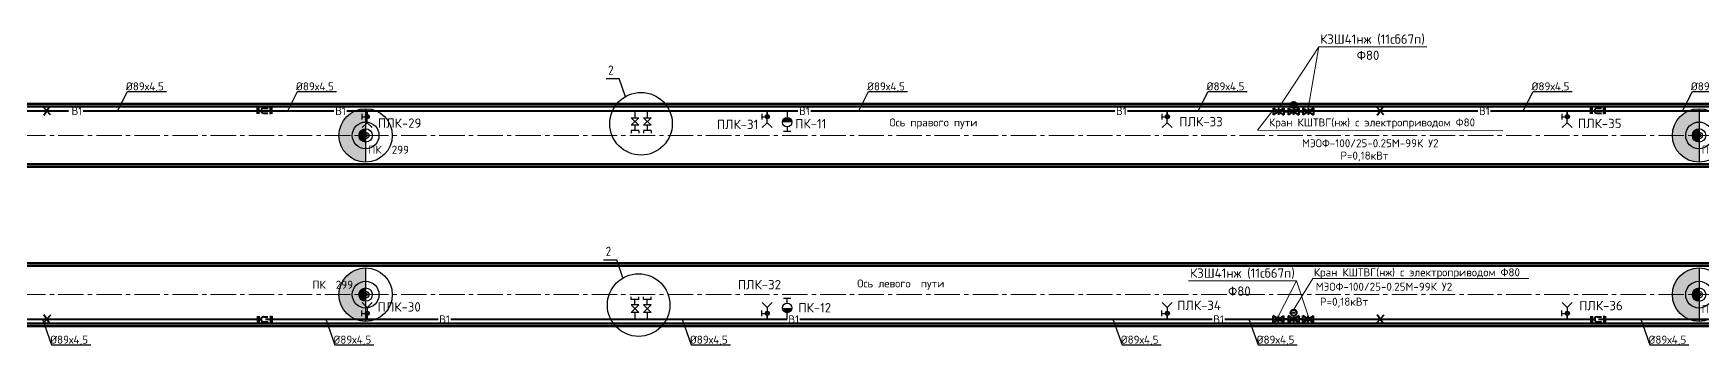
# Paper-space layout 'л2-л8' of a CAD drawing. Header units: millimetres. Extents: x 10032 to 18918, y -3051 to 627.
# Drawn here: x 12127 to 12753, y 490 to 607 of the extents above; entities that cross this region are included whole.
import ezdxf

# ---------------------------------------------------------------- set-up
doc = ezdxf.new("R2010")
doc.units = ezdxf.units.MM
doc.header["$LTSCALE"] = 0.5
doc.linetypes.add('CENTER2', pattern=[28.575, 19.05, -3.175, 3.175, -3.175])
for name, color, linetype in [('1_NADPIS', 7, 'Continuous'), ('3_RAZMER', 7, 'Continuous'), ('3_Текст', 7, 'Continuous'), ('ВК_надписи', 7, 'Continuous'), ('ВК_сети', 4, 'Continuous'), ('ГТ_ПК', 2, 'Continuous'), ('ГТ_ПК @ 0.25', 2, 'Continuous'), ('ГТ_ПК @ 0.5', 2, 'Continuous'), ('ГТ_ПК @ 1', 2, 'Continuous'), ('ГТ_ПК @ 2', 2, 'Continuous'), ('ГТ_ПК @ 4', 2, 'Continuous')]:
    doc.layers.add(name, color=color, linetype=linetype)
for name, color, linetype, lineweight in [('1_PK500', 5, 'Continuous', 35), ('1_конструкция', 5, 'Continuous', 35), ('А_Конструкции', 4, 'Continuous', 50), ('АР_Оси', 242, 'CENTER2', 18)]:
    doc.layers.add(name, color=color, linetype=linetype, lineweight=lineweight)
doc.styles.add('RS-3-08', font='romans.shx', dxfattribs={"width": 0.8, "height": 3})
doc.styles.add('Стандарт ММП', font='isocpeur.ttf')

# ---------------------------------------------------------------- blocks, each defined once
blk = doc.blocks.new('ПК')
at = {"layer": 'ГТ_ПК'}
blk.add_hatch(color=0, dxfattribs=at).paths.add_polyline_path([(0, -2.5, 0.414214), (2.5, 0, 0.414214), (0, 2.5)])
at = {"layer": 'ГТ_ПК', "color": 0}
blk.add_line((0, -2.5), (0, 2.5), dxfattribs=at)
blk.add_circle((0, 0), 2.5, dxfattribs=at)
blk = doc.blocks.new('*U610')
at = {"layer": 'ГТ_ПК @ 0.25', "extrusion": (9.32183e-09, 7.72587e-22, 1), "xscale": 0.2500000000000061, "yscale": 0.2500000000000053, "zscale": 0.2500000000000053, "rotation": 180}
blk.add_blockref('ПК', (12251.19, 568.67, 0), dxfattribs=at)
at = {"layer": 'ГТ_ПК @ 0.5', "extrusion": (9.32183e-09, 7.72587e-22, 1), "xscale": 0.5000000000000189, "yscale": 0.5000000000000173, "zscale": 0.5000000000000173, "rotation": 180}
blk.add_blockref('ПК', (12251.19, 568.67, 0), dxfattribs=at)
at = {"layer": 'ГТ_ПК @ 1', "extrusion": (9.32183e-09, 7.72587e-22, 1), "rotation": 179.9999999999641}
blk.add_blockref('ПК', (12251.19, 568.67, 0), dxfattribs=at)
at = {"layer": 'ГТ_ПК @ 2', "extrusion": (9.32183e-09, 7.72587e-22, 1), "xscale": 2.000000000000075, "yscale": 2.000000000000069, "zscale": 2.000000000000069, "rotation": 180}
blk.add_blockref('ПК', (12251.19, 568.67, 0), dxfattribs=at)
at = {"layer": 'ГТ_ПК @ 4', "extrusion": (9.32183e-09, 7.72587e-22, 1), "xscale": 4.000000000000098, "yscale": 4.000000000000085, "zscale": 4.000000000000085, "rotation": 180}
blk.add_blockref('ПК', (12251.19, 568.67, 0), dxfattribs=at)
blk = doc.blocks.new('*U611')
at = {"layer": 'ГТ_ПК @ 0.25', "extrusion": (9.32183e-09, 7.72587e-22, 1), "xscale": 0.2500000000000061, "yscale": 0.2500000000000053, "zscale": 0.2500000000000053, "rotation": 180}
blk.add_blockref('ПК', (12751.19, 568.67, 0), dxfattribs=at)
at = {"layer": 'ГТ_ПК @ 0.5', "extrusion": (9.32183e-09, 7.72587e-22, 1), "xscale": 0.5000000000000189, "yscale": 0.5000000000000173, "zscale": 0.5000000000000173, "rotation": 180}
blk.add_blockref('ПК', (12751.19, 568.67, 0), dxfattribs=at)
at = {"layer": 'ГТ_ПК @ 1', "extrusion": (9.32183e-09, 7.72587e-22, 1), "rotation": 179.9999999999641}
blk.add_blockref('ПК', (12751.19, 568.67, 0), dxfattribs=at)
at = {"layer": 'ГТ_ПК @ 2', "extrusion": (9.32183e-09, 7.72587e-22, 1), "xscale": 2.000000000000075, "yscale": 2.000000000000069, "zscale": 2.000000000000069, "rotation": 180}
blk.add_blockref('ПК', (12751.19, 568.67, 0), dxfattribs=at)
at = {"layer": 'ГТ_ПК @ 4', "extrusion": (9.32183e-09, 7.72587e-22, 1), "xscale": 4.000000000000098, "yscale": 4.000000000000085, "zscale": 4.000000000000085, "rotation": 180}
blk.add_blockref('ПК', (12751.19, 568.67, 0), dxfattribs=at)
blk = doc.blocks.new('*U613')
at = {"layer": 'ГТ_ПК @ 0.25', "extrusion": (9.32183e-09, 7.72587e-22, 1), "xscale": 0.2500000000000061, "yscale": 0.2500000000000053, "zscale": 0.2500000000000053, "rotation": 180}
blk.add_blockref('ПК', (12251.19, 509.07, 0), dxfattribs=at)
at = {"layer": 'ГТ_ПК @ 0.5', "extrusion": (9.32183e-09, 7.72587e-22, 1), "xscale": 0.5000000000000189, "yscale": 0.5000000000000173, "zscale": 0.5000000000000173, "rotation": 180}
blk.add_blockref('ПК', (12251.19, 509.07, 0), dxfattribs=at)
at = {"layer": 'ГТ_ПК @ 1', "extrusion": (9.32183e-09, 7.72587e-22, 1), "rotation": 179.9999999999641}
blk.add_blockref('ПК', (12251.19, 509.07, 0), dxfattribs=at)
at = {"layer": 'ГТ_ПК @ 2', "extrusion": (9.32183e-09, 7.72587e-22, 1), "xscale": 2.000000000000075, "yscale": 2.000000000000069, "zscale": 2.000000000000069, "rotation": 180}
blk.add_blockref('ПК', (12251.19, 509.07, 0), dxfattribs=at)
at = {"layer": 'ГТ_ПК @ 4', "extrusion": (9.32183e-09, 7.72587e-22, 1), "xscale": 4.000000000000098, "yscale": 4.000000000000085, "zscale": 4.000000000000085, "rotation": 180}
blk.add_blockref('ПК', (12251.19, 509.07, 0), dxfattribs=at)
blk = doc.blocks.new('*U614')
at = {"layer": 'ГТ_ПК @ 0.25', "extrusion": (9.32183e-09, 7.72587e-22, 1), "xscale": 0.2500000000000061, "yscale": 0.2500000000000053, "zscale": 0.2500000000000053, "rotation": 180}
blk.add_blockref('ПК', (12751.19, 509.07, 0), dxfattribs=at)
at = {"layer": 'ГТ_ПК @ 0.5', "extrusion": (9.32183e-09, 7.72587e-22, 1), "xscale": 0.5000000000000189, "yscale": 0.5000000000000173, "zscale": 0.5000000000000173, "rotation": 180}
blk.add_blockref('ПК', (12751.19, 509.07, 0), dxfattribs=at)
at = {"layer": 'ГТ_ПК @ 1', "extrusion": (9.32183e-09, 7.72587e-22, 1), "rotation": 179.9999999999641}
blk.add_blockref('ПК', (12751.19, 509.07, 0), dxfattribs=at)
at = {"layer": 'ГТ_ПК @ 2', "extrusion": (9.32183e-09, 7.72587e-22, 1), "xscale": 2.000000000000075, "yscale": 2.000000000000069, "zscale": 2.000000000000069, "rotation": 180}
blk.add_blockref('ПК', (12751.19, 509.07, 0), dxfattribs=at)
at = {"layer": 'ГТ_ПК @ 4', "extrusion": (9.32183e-09, 7.72587e-22, 1), "xscale": 4.000000000000098, "yscale": 4.000000000000085, "zscale": 4.000000000000085, "rotation": 180}
blk.add_blockref('ПК', (12751.19, 509.07, 0), dxfattribs=at)

psp = doc.layouts.new('л2-л8')

# ---------------------------------------------------------------- hatches: boundary and pattern name
at = {"layer": 'ВК_сети', "ltscale": 0.5}
h = psp.add_hatch(color=5, dxfattribs=at)
h.paths.add_polyline_path([(12252.5701, 575.6818, 0.41421356), (12251.8201, 576.4318), (12251.8201, 575.6818)])
h.paths.add_polyline_path([(12252.5701, 575.6818), (12251.8201, 575.6818), (12251.8201, 574.9318, 0.41421356)])
h.paths.add_polyline_path([(12251.8201, 575.6818), (12251.8201, 576.4318, 0.58408052), (12251.1782, 575.2938)])
h.paths.add_polyline_path([(12251.8201, 574.9318), (12251.8201, 575.6818), (12251.1782, 575.2938, 0.26256208)])
h = psp.add_hatch(color=5, dxfattribs=at)
h.paths.add_polyline_path([(12402.5701, 575.6818, 0.41421356), (12401.8201, 576.4318), (12401.8201, 575.6818)])
h.paths.add_polyline_path([(12402.5701, 575.6818), (12401.8201, 575.6818), (12401.8201, 574.9318, 0.41421356)])
h.paths.add_polyline_path([(12401.8201, 575.6818), (12401.8201, 576.4318, 0.58408052), (12401.1782, 575.2938)])
h.paths.add_polyline_path([(12401.8201, 574.9318), (12401.8201, 575.6818), (12401.1782, 575.2938, 0.26256208)])
h = psp.add_hatch(color=5, dxfattribs=at)
h.paths.add_polyline_path([(12552.5701, 575.6818, 0.41421356), (12551.8201, 576.4318), (12551.8201, 575.6818)])
h.paths.add_polyline_path([(12552.5701, 575.6818), (12551.8201, 575.6818), (12551.8201, 574.9318, 0.41421356)])
h.paths.add_polyline_path([(12551.8201, 575.6818), (12551.8201, 576.4318, 0.58408052), (12551.1782, 575.2938)])
h.paths.add_polyline_path([(12551.8201, 574.9318), (12551.8201, 575.6818), (12551.1782, 575.2938, 0.26256208)])
h = psp.add_hatch(color=5, dxfattribs=at)
h.paths.add_polyline_path([(12702.5701, 575.6818, 0.41421356), (12701.8201, 576.4318), (12701.8201, 575.6818)])
h.paths.add_polyline_path([(12702.5701, 575.6818), (12701.8201, 575.6818), (12701.8201, 574.9318, 0.41421356)])
h.paths.add_polyline_path([(12701.8201, 575.6818), (12701.8201, 576.4318, 0.58408052), (12701.1782, 575.2938)])
h.paths.add_polyline_path([(12701.8201, 574.9318), (12701.8201, 575.6818), (12701.1782, 575.2938, 0.26256208)])
h = psp.add_hatch(color=1, dxfattribs=at)
h.paths.add_polyline_path([(12407.4584, 573.6228), (12411.0584, 573.6228, 0.09159777), (12410.9396, 574.266), (12407.5773, 574.266, 0.09159777)])
h.paths.add_polyline_path([(12407.5773, 574.266), (12410.9396, 574.266, 0.68812614)])
h = psp.add_hatch(color=1, dxfattribs=at)
h.paths.add_polyline_path([(12407.4584, 573.6228), (12411.0584, 573.6228, 0.09159777), (12410.9396, 574.266), (12407.5773, 574.266, 0.09159777)])
h.paths.add_polyline_path([(12407.5773, 574.266), (12410.9396, 574.266, 0.68812614)])
h = psp.add_hatch(color=5, dxfattribs=at)
h.paths.add_polyline_path([(12252.5701, 502.0585, -0.41421356), (12251.8201, 501.3085), (12251.8201, 502.0585)])
h.paths.add_polyline_path([(12252.5701, 502.0585), (12251.8201, 502.0585), (12251.8201, 502.8085, -0.41421356)])
h.paths.add_polyline_path([(12251.8201, 502.0585), (12251.8201, 501.3085, -0.58408052), (12251.1782, 502.4465)])
h.paths.add_polyline_path([(12251.8201, 502.8085), (12251.8201, 502.0585), (12251.1782, 502.4465, -0.26256208)])
h = psp.add_hatch(color=5, dxfattribs=at)
h.paths.add_polyline_path([(12402.5701, 502.0585, -0.41421356), (12401.8201, 501.3085), (12401.8201, 502.0585)])
h.paths.add_polyline_path([(12402.5701, 502.0585), (12401.8201, 502.0585), (12401.8201, 502.8085, -0.41421356)])
h.paths.add_polyline_path([(12401.8201, 502.0585), (12401.8201, 501.3085, -0.58408052), (12401.1782, 502.4465)])
h.paths.add_polyline_path([(12401.8201, 502.8085), (12401.8201, 502.0585), (12401.1782, 502.4465, -0.26256208)])
h = psp.add_hatch(color=1, dxfattribs=at)
h.paths.add_polyline_path([(12407.4584, 504.1175), (12411.0584, 504.1175, -0.09159777), (12410.9396, 503.4743), (12407.5773, 503.4743, -0.09159777)])
h.paths.add_polyline_path([(12407.5773, 503.4743), (12410.9396, 503.4743, -0.68812614)])
h = psp.add_hatch(color=1, dxfattribs=at)
h.paths.add_polyline_path([(12407.4584, 504.1175), (12411.0584, 504.1175, -0.09159777), (12410.9396, 503.4743), (12407.5773, 503.4743, -0.09159777)])
h.paths.add_polyline_path([(12407.5773, 503.4743), (12410.9396, 503.4743, -0.68812614)])
h = psp.add_hatch(color=5, dxfattribs=at)
h.paths.add_polyline_path([(12552.5701, 502.0585, -0.41421356), (12551.8201, 501.3085), (12551.8201, 502.0585)])
h.paths.add_polyline_path([(12552.5701, 502.0585), (12551.8201, 502.0585), (12551.8201, 502.8085, -0.41421356)])
h.paths.add_polyline_path([(12551.8201, 502.0585), (12551.8201, 501.3085, -0.58408052), (12551.1782, 502.4465)])
h.paths.add_polyline_path([(12551.8201, 502.8085), (12551.8201, 502.0585), (12551.1782, 502.4465, -0.26256208)])
h = psp.add_hatch(color=5, dxfattribs=at)
h.paths.add_polyline_path([(12702.5701, 502.0585, -0.41421356), (12701.8201, 501.3085), (12701.8201, 502.0585)])
h.paths.add_polyline_path([(12702.5701, 502.0585), (12701.8201, 502.0585), (12701.8201, 502.8085, -0.41421356)])
h.paths.add_polyline_path([(12701.8201, 502.0585), (12701.8201, 501.3085, -0.58408052), (12701.1782, 502.4465)])
h.paths.add_polyline_path([(12701.8201, 502.8085), (12701.8201, 502.0585), (12701.1782, 502.4465, -0.26256208)])

# ---------------------------------------------------------------- linework, layer by layer
at = {"layer": '1_конструкция', "color": 1, "lineweight": 18}
for p, q in [((12593.5485, 578.8662, 0), (12608.6468, 601.8302, 0)), ((12608.6468, 601.8302, 0), (12604.6129, 578.9228, 0)), ((12593.5302, 501.1386, 0), (12600.2398, 514.2625, 0)), ((12600.2398, 514.2625, 0), (12604.5808, 501.1965, 0))]:
    psp.add_line(p, q, dxfattribs=at)
at = {"layer": '3_RAZMER', "lineweight": 18}
for p, q in [((12608.6468, 601.8302, 0), (12649.1054, 601.8302, 0)), ((12590.9038, 577.3952, 0), (12585.6743, 570.6288)), ((12585.6743, 570.6288), (12677.5854, 570.4414)), ((12559.7812, 514.2625, 0), (12600.2398, 514.2625, 0)), ((12599.1538, 503.428, 0), (12606.4307, 515.0552, 0)), ((12606.4307, 515.0552, 0), (12687.3478, 515.0552, 0))]:
    psp.add_line(p, q, dxfattribs=at)
at = {"layer": 'Defpoints', "color": 6, "linetype": 'Continuous', "lineweight": 50, "elevation": 0}
for points in [[(12595.5003, 577.6627), (12597.1831, 577.6627)], [(12595.5003, 499.8796), (12597.1831, 499.8796)]]:
    psp.add_lwpolyline(points, dxfattribs=at)
at = {"layer": 'А_Конструкции'}
for p, q in [((11580.2691, 580.4702), (12961.9799, 580.4702)), ((11580.2691, 579.4702), (12961.9799, 579.4702)), ((11580.2691, 557.8701), (12961.9799, 557.8702)), ((11580.2691, 556.8701), (12961.9799, 556.8702)), ((11580.2691, 520.8702), (12961.9799, 520.8702)), ((11580.2691, 519.8702), (12961.9799, 519.8702)), ((11580.2691, 498.2701), (12961.9799, 498.2702)), ((11580.2691, 497.2701), (12961.9799, 497.2702))]:
    psp.add_line(p, q, dxfattribs=at)
at = {"layer": 'АР_Оси', "color": 7}
for p, q in [((11578.7126, 568.6701), (12960.4234, 568.6701)), ((11578.7126, 509.0701), (12960.4234, 509.0701))]:
    psp.add_line(p, q, dxfattribs=at)
at = {"layer": 'ВК_надписи', "color": 2, "ltscale": 0.5}
for p, q in [((12341.3435, 589.9573, -2.5811), (12346.2836, 589.9573, -2.5811)), ((12348.5736, 583.1627, -2.5811), (12346.2836, 589.9573, -2.5811)), ((12340.4272, 522.1163, 2.5811), (12345.3673, 522.1163, 2.5811)), ((12347.6573, 515.3218, 2.5811), (12345.3673, 522.1163, 2.5811))]:
    psp.add_line(p, q, dxfattribs=at)
at = {"layer": 'ВК_надписи'}
for p, q in [((12158.185, 577.8617, 0), (12161.8447, 585.0594, 0)), ((12161.8447, 585.0594, 0), (12176.4842, 585.0594, 0)), ((12221.9578, 577.8617, 0), (12225.6176, 585.0594, 0)), ((12225.6176, 585.0594, 0), (12240.257, 585.0594, 0)), ((12436.0926, 577.8617, 0), (12439.7523, 585.0594, 0)), ((12439.7523, 585.0594, 0), (12454.3918, 585.0594, 0)), ((12563.4318, 577.8617, 0), (12567.0915, 585.0594, 0)), ((12567.0915, 585.0594, 0), (12581.731, 585.0594, 0)), ((12685.2865, 577.8617, 0), (12688.9463, 585.0594, 0)), ((12688.9463, 585.0594, 0), (12703.5857, 585.0594, 0)), ((12745.033, 577.8617, 0), (12748.6928, 585.0594, 0)), ((12748.6928, 585.0594, 0), (12763.3322, 585.0594, 0)), ((12129.9895, 499.8785, 0), (12133.4418, 490.2474, 0)), ((12236.2015, 499.8785, 0), (12239.6538, 490.2474, 0)), ((12369.8686, 499.8785, 0), (12373.3209, 490.2474, 0)), ((12531.4298, 499.8785, 0), (12534.8821, 490.2474, 0)), ((12582.3966, 499.8785, 0), (12585.8488, 490.2474, 0)), ((12729.334, 499.8785, 0), (12732.7863, 490.2474, 0)), ((12133.4418, 490.2474, 0), (12148.0813, 490.2474, 0)), ((12239.6538, 490.2474, 0), (12254.2933, 490.2474, 0)), ((12373.3209, 490.2474, 0), (12387.9603, 490.2474, 0)), ((12534.8821, 490.2474, 0), (12549.5215, 490.2474, 0)), ((12585.8488, 490.2474, 0), (12600.4883, 490.2474, 0)), ((12732.7863, 490.2474, 0), (12747.4257, 490.2474, 0))]:
    psp.add_line(p, q, dxfattribs=at)
at = {"layer": 'ВК_сети', "color": 5, "lineweight": 40, "ltscale": 0.5}
for p, q in [((12133.0615, 576.3659, 0), (12130.3054, 579.3575, 0)), ((12132.817, 579.5503, 0), (12130.5498, 576.1731, 0)), ((12210.5798, 576.7042, 0), (12210.6102, 579.1867, 0)), ((12211.0762, 576.7643, 0), (12211.1066, 579.2468, 0)), ((12212.8993, 577.0197, 0), (12214.5702, 576.9992, 0)), ((12212.9213, 578.8146, 0), (12214.5922, 578.7941, 0)), ((12215.4794, 576.6442, 0), (12215.5098, 579.1267, 0)), ((12215.9757, 576.7042, 0), (12216.0062, 579.1868, 0)), ((12633.0615, 576.3659, 0), (12630.3054, 579.3575, 0)), ((12632.817, 579.5503, 0), (12630.5498, 576.1731, 0)), ((12710.5798, 576.7042, 0), (12710.6102, 579.1867, 0)), ((12711.0762, 576.7643, 0), (12711.1066, 579.2468, 0)), ((12712.8993, 577.0197, 0), (12714.5702, 576.9992, 0)), ((12712.9213, 578.8146, 0), (12714.5922, 578.7941, 0)), ((12715.4794, 576.6442, 0), (12715.5098, 579.1267, 0)), ((12715.9757, 576.7042, 0), (12716.0062, 579.1868, 0)), ((12133.0615, 501.3744, 0), (12130.3054, 498.3828, 0)), ((12132.817, 498.1899, 0), (12130.5498, 501.5672, 0)), ((12210.5798, 501.0361, 0), (12210.6102, 498.5535, 0)), ((12211.0762, 500.976, 0), (12211.1066, 498.4935, 0)), ((12215.4794, 501.0961, 0), (12215.5098, 498.6136, 0)), ((12215.9757, 501.0361, 0), (12216.0062, 498.5535, 0)), ((12633.0615, 501.3743, 0), (12630.3054, 498.3827, 0)), ((12632.817, 498.1899, 0), (12630.5498, 501.5672, 0)), ((12710.5798, 501.0361, 0), (12710.6102, 498.5535, 0)), ((12711.0762, 500.976, 0), (12711.1066, 498.4935, 0)), ((12715.4794, 501.0961, 0), (12715.5098, 498.6136, 0)), ((12715.9757, 501.0361, 0), (12716.0062, 498.5535, 0)), ((12212.8993, 500.7206, 0), (12214.5702, 500.7411, 0)), ((12212.9213, 498.9257, 0), (12214.5922, 498.9462, 0)), ((12712.8993, 500.7206, 0), (12714.5702, 500.7411, 0)), ((12712.9213, 498.9257, 0), (12714.5922, 498.9462, 0))]:
    psp.add_line(p, q, dxfattribs=at)
at = {"layer": 'ВК_сети', "color": 5, "ltscale": 0.5}
for p, q in [((12249.7905, 576.7134, 0), (12249.7905, 574.6516, 0)), ((12251.7584, 573.423, 0), (12251.7584, 577.8617, 0)), ((12399.7905, 576.7134, 0), (12399.7905, 574.6516, 0)), ((12401.7584, 573.423, 0), (12401.7584, 577.8617, 0)), ((12549.7905, 576.7134, 0), (12549.7905, 574.6516, 0)), ((12551.7584, 573.423, 0), (12551.7584, 577.8617, 0)), ((12699.7905, 576.7134, 0), (12699.7905, 574.6516, 0)), ((12701.7584, 573.423, 0), (12701.7584, 577.8617, 0)), ((12249.7905, 575.6825, 0), (12251.8201, 575.6825, 0)), ((12251.7584, 573.423, 0), (12249.9342, 571.5988, 0)), ((12251.7584, 573.423, 0), (12253.5826, 571.5988, 0)), ((12399.7905, 575.6825, 0), (12401.8201, 575.6825, 0)), ((12401.7584, 573.423, 0), (12399.9342, 571.5988, 0)), ((12401.7584, 573.423, 0), (12403.5826, 571.5988, 0)), ((12549.7905, 575.6825, 0), (12551.8201, 575.6825, 0)), ((12551.7584, 573.423, 0), (12549.9342, 571.5988, 0)), ((12551.7584, 573.423, 0), (12553.5826, 571.5988, 0)), ((12699.7905, 575.6825, 0), (12701.8201, 575.6825, 0)), ((12701.7584, 573.423, 0), (12699.9342, 571.5988, 0)), ((12701.7584, 573.423, 0), (12703.5826, 571.5988, 0)), ((12249.7905, 501.0269, 0), (12249.7905, 503.0887, 0)), ((12249.7905, 502.0578, 0), (12251.8201, 502.0578, 0)), ((12251.7584, 504.3173, 0), (12249.9342, 506.1415, 0)), ((12251.7584, 504.3173, 0), (12253.5826, 506.1415, 0)), ((12251.7584, 504.3173, 0), (12251.7584, 499.8786, 0)), ((12399.7905, 501.0269, 0), (12399.7905, 503.0887, 0)), ((12399.7905, 502.0578, 0), (12401.8201, 502.0578, 0)), ((12401.7584, 504.3173, 0), (12399.9342, 506.1415, 0)), ((12401.7584, 504.3173, 0), (12403.5826, 506.1415, 0)), ((12401.7584, 504.3173, 0), (12401.7584, 499.8786, 0)), ((12549.7905, 501.0269, 0), (12549.7905, 503.0887, 0)), ((12549.7905, 502.0578, 0), (12551.8201, 502.0578, 0)), ((12551.7584, 504.3173, 0), (12549.9342, 506.1415, 0)), ((12551.7584, 504.3173, 0), (12553.5826, 506.1415, 0)), ((12551.7584, 504.3173, 0), (12551.7584, 499.8786, 0)), ((12699.7905, 501.0269, 0), (12699.7905, 503.0887, 0)), ((12699.7905, 502.0578, 0), (12701.8201, 502.0578, 0)), ((12701.7584, 504.3173, 0), (12699.9342, 506.1415, 0)), ((12701.7584, 504.3173, 0), (12703.5826, 506.1415, 0)), ((12701.7584, 504.3173, 0), (12701.7584, 499.8786, 0))]:
    psp.add_line(p, q, dxfattribs=at)
at = {"layer": 'ВК_сети', "color": 1, "lineweight": 30, "ltscale": 0.5, "extrusion": (-3.27269e-07, 1.1423e-06, 1)}
for p, q in [((12251.7584, 577.8617, 0), (12251.7584, 574.9068, 0)), ((12401.7584, 577.8617, 0), (12401.7584, 574.9068, 0)), ((12551.7584, 577.8617, 0), (12551.7584, 574.9068, 0)), ((12701.7584, 577.8617, 0), (12701.7584, 574.9068, 0))]:
    psp.add_line(p, q, dxfattribs=at)
at = {"layer": 'ВК_сети', "color": 2, "lineweight": 30, "ltscale": 0.5}
for p, q in [((12352.1759, 577.8617, 0), (12356.8085, 577.8617, 0)), ((12352.1759, 577.7433, 0), (12352.1759, 575.285, 0)), ((12356.8085, 577.7433, 0), (12356.8085, 575.285, 0)), ((12350.7759, 572.485, 0), (12353.5759, 575.285, 0)), ((12353.5759, 572.485, 0), (12350.7759, 575.285, 0)), ((12350.7759, 575.285, 0), (12353.5759, 575.285, 0)), ((12353.5759, 572.485, 0), (12350.7759, 572.485, 0)), ((12353.5759, 570.485, 0), (12350.7759, 570.485, 0)), ((12350.7759, 570.485, 0), (12350.7759, 569.485, 0)), ((12352.1759, 572.485, 0), (12352.1759, 570.485, 0)), ((12353.5759, 570.485, 0), (12353.5759, 569.485, 0)), ((12355.4085, 572.485, 0), (12358.2085, 575.285, 0)), ((12358.2085, 572.485, 0), (12355.4085, 575.285, 0)), ((12355.4085, 575.285, 0), (12358.2085, 575.285, 0)), ((12358.2085, 572.485, 0), (12355.4085, 572.485, 0)), ((12358.2085, 570.485, 0), (12355.4085, 570.485, 0)), ((12355.4085, 570.485, 0), (12355.4085, 569.485, 0)), ((12356.8085, 572.485, 0), (12356.8085, 570.485, 0)), ((12358.2085, 570.485, 0), (12358.2085, 569.485, 0)), ((12350.7759, 507.2177, 2.5811), (12350.7759, 508.2177, 2.5811)), ((12353.5759, 507.2177, 2.5811), (12350.7759, 507.2177, 2.5811)), ((12352.1759, 505.2177, 2.5811), (12352.1759, 507.2177, 2.5811)), ((12353.5759, 507.2177, 2.5811), (12353.5759, 508.2177, 2.5811)), ((12355.4085, 507.2177, 2.5811), (12355.4085, 508.2177, 2.5811)), ((12358.2085, 507.2177, 2.5811), (12355.4085, 507.2177, 2.5811)), ((12356.8085, 505.2177, 2.5811), (12356.8085, 507.2177, 2.5811)), ((12358.2085, 507.2177, 2.5811), (12358.2085, 508.2177, 2.5811)), ((12350.7759, 505.2177, 2.5811), (12353.5759, 502.4177, 2.5811)), ((12353.5759, 505.2177, 2.5811), (12350.7759, 502.4177, 2.5811)), ((12353.5759, 505.2177, 2.5811), (12350.7759, 505.2177, 2.5811)), ((12353.5759, 502.4177, 5.1623), (12350.7759, 502.4177, 5.1623)), ((12352.2027, 499.8785, 2.5811), (12352.2027, 502.4177, 5.1623)), ((12355.4085, 505.2177, 2.5811), (12358.2085, 502.4177, 2.5811)), ((12358.2085, 505.2177, 2.5811), (12355.4085, 502.4177, 2.5811)), ((12358.2085, 505.2177, 2.5811), (12355.4085, 505.2177, 2.5811)), ((12358.2085, 502.4177, 5.1623), (12355.4085, 502.4177, 5.1623)), ((12356.8353, 499.8785, 2.5811), (12356.8353, 502.4177, 5.1623))]:
    psp.add_line(p, q, dxfattribs=at)
at = {"layer": 'ВК_сети', "color": 1, "ltscale": 0.5}
for p, q in [((12409.2584, 577.8617, 0), (12409.2584, 575.4228, 0)), ((12409.2584, 577.8617, 0), (12409.2584, 575.4228, 0)), ((12410.6003, 570.1699, 0), (12407.9165, 570.1699, 0)), ((12410.6003, 570.1699, 0), (12407.9165, 570.1699, 0)), ((12409.2584, 571.8228, 0), (12409.2584, 570.1699, 0)), ((12409.2584, 571.8228, 0), (12409.2584, 570.1699, 0)), ((12410.6003, 507.5704, 0), (12407.9165, 507.5704, 0)), ((12410.6003, 507.5704, 0), (12407.9165, 507.5704, 0)), ((12409.2584, 505.9175, 0), (12409.2584, 507.5704, 0)), ((12409.2584, 505.9175, 0), (12409.2584, 507.5704, 0)), ((12409.2584, 499.8786, 0), (12409.2584, 502.3175, 0)), ((12409.2584, 499.8786, 0), (12409.2584, 502.3175, 0))]:
    psp.add_line(p, q, dxfattribs=at)
at = {"layer": 'ВК_сети', "color": 1, "lineweight": 40, "ltscale": 0.5, "extrusion": (-1.06675e-13, 1.06455e-06, 1)}
for p, q in [((12591.5601, 578.9233, 0), (12591.5601, 576.4042, 0)), ((12595.5003, 578.9233, 0), (12591.5601, 576.4042, 0)), ((12591.5601, 578.9233, 0), (12595.5003, 576.4042, 0)), ((12593.5302, 578.9228, 0), (12593.5302, 576.4037, 0))]:
    psp.add_line(p, q, dxfattribs=at)
at = {"layer": 'ВК_сети', "color": 1, "lineweight": 40, "ltscale": 0.5}
for p, q in [((12595.5003, 578.9233, 0), (12595.5003, 576.4042, 0)), ((12597.1831, 578.9228, 0), (12597.1831, 576.4037, 0)), ((12601.1232, 578.9228, 0), (12597.1831, 576.4037, 0)), ((12597.1831, 578.9228, 0), (12601.1232, 576.4037, 0)), ((12599.75, 580.0069, 0), (12598.5437, 580.0069, 0)), ((12599.1532, 578.9222, 0), (12599.1532, 576.4032, 0)), ((12601.1232, 578.9228, 0), (12601.1232, 576.4037, 0)), ((12597.1827, 501.1376, 0), (12597.1821, 498.6185, 0)), ((12601.1236, 501.1376, 0), (12597.1827, 498.6195, 0)), ((12599.7507, 502.222, 0), (12598.5444, 502.2224, 0)), ((12599.1535, 501.1376, 0), (12599.1528, 498.6185, 0)), ((12601.1236, 501.1376, 0), (12601.1229, 498.6185, 0))]:
    psp.add_line(p, q, dxfattribs=at)
at = {"layer": 'ВК_сети', "color": 1, "lineweight": 60, "ltscale": 0.5}
for p, q in [((12601.1232, 577.6632, 0), (12602.6428, 577.6632, 0)), ((12601.1232, 499.8791, 0), (12602.6428, 499.8791, 0))]:
    psp.add_line(p, q, dxfattribs=at)
at = {"layer": 'ВК_сети', "color": 1, "lineweight": 40, "ltscale": 0.5, "extrusion": (1.06678e-13, 1.06455e-06, 1)}
for p, q in [((12602.6428, 578.9233, 0), (12602.6428, 576.4042, 0)), ((12602.6428, 578.9233, 0), (12606.583, 576.4042, 0)), ((12606.583, 578.9233, 0), (12602.6428, 576.4042, 0)), ((12604.6129, 578.9228, 0), (12604.6129, 576.4037, 0)), ((12606.583, 578.9233, 0), (12606.583, 576.4042, 0))]:
    psp.add_line(p, q, dxfattribs=at)
at = {"layer": 'ВК_сети', "color": 1, "lineweight": 30, "ltscale": 0.5}
for p, q in [((12409.2584, 574.9003, -0.0001), (12408.7411, 574.8965, -0.0001)), ((12409.2584, 574.9003, -0.0001), (12408.7411, 574.8965, -0.0001)), ((12409.2555, 575.3023, -0.0001), (12409.2584, 574.9003, -0.0001)), ((12409.2555, 575.3023, -0.0001), (12409.2584, 574.9003, -0.0001)), ((12409.2584, 574.9003, -0.0001), (12409.7758, 574.9041, -0.0001)), ((12409.2584, 574.9003, -0.0001), (12409.7758, 574.9041, -0.0001)), ((12409.2584, 502.84, -0.0001), (12408.7411, 502.8438, -0.0001)), ((12409.2584, 502.84, -0.0001), (12408.7411, 502.8438, -0.0001)), ((12409.2555, 502.438, -0.0001), (12409.2584, 502.84, -0.0001)), ((12409.2555, 502.438, -0.0001), (12409.2584, 502.84, -0.0001)), ((12409.2584, 502.84, -0.0001), (12409.7758, 502.8362, -0.0001)), ((12409.2584, 502.84, -0.0001), (12409.7758, 502.8362, -0.0001))]:
    psp.add_line(p, q, dxfattribs=at)
at = {"layer": 'ВК_сети', "color": 1, "lineweight": 30, "ltscale": 0.5, "extrusion": (-3.27269e-07, -1.1423e-06, 1)}
for p, q in [((12251.7584, 499.8786, 0), (12251.7584, 502.8335, 0)), ((12401.7584, 499.8786, 0), (12401.7584, 502.8335, 0)), ((12551.7584, 499.8786, 0), (12551.7584, 502.8335, 0)), ((12701.7584, 499.8786, 0), (12701.7584, 502.8335, 0))]:
    psp.add_line(p, q, dxfattribs=at)
at = {"layer": 'ВК_сети', "color": 1, "lineweight": 40, "ltscale": 0.5, "extrusion": (-1.06675e-13, -1.06455e-06, 1)}
for p, q in [((12591.5601, 498.619, 0), (12591.5601, 501.1381, 0)), ((12595.5003, 498.619, 0), (12591.5601, 501.1381, 0)), ((12591.5601, 498.619, 0), (12595.5003, 501.1381, 0)), ((12593.5302, 498.6195, 0), (12593.5302, 501.1386, 0)), ((12595.5003, 498.619, 0), (12595.5003, 501.1381, 0)), ((12604.5808, 498.6775, 0), (12604.5808, 501.1965, 0))]:
    psp.add_line(p, q, dxfattribs=at)
at = {"layer": 'ВК_сети', "color": 1, "lineweight": 40, "ltscale": 0.5, "extrusion": (1.06678e-13, -1.06455e-06, 1)}
for p, q in [((12601.1229, 498.6185, 0), (12597.1827, 501.1376, 0)), ((12602.6428, 498.619, 0), (12602.6428, 501.1381, 0)), ((12602.6428, 498.619, 0), (12606.583, 501.1381, 0)), ((12606.583, 498.619, 0), (12602.6428, 501.1381, 0)), ((12606.583, 498.619, 0), (12606.583, 501.1381, 0))]:
    psp.add_line(p, q, dxfattribs=at)
at = {"layer": 'ВК_сети', "color": 2, "lineweight": 40, "ltscale": 0.5, "elevation": 0}
for points in [[(12047.677, 577.8621), (12139.7061, 577.8621)], [(12145.26, 577.8617), (12239.306, 577.8617)], [(12244.1062, 577.8617), (12413.2832, 577.8617)], [(12418.0835, 577.8617), (12532.1187, 577.8617)], [(12536.919, 577.8617), (12580.2733, 577.8617)], [(12580.2733, 577.8617), (12668.2505, 577.8617)], [(12673.0507, 577.8617), (12883.9002, 577.8617)], [(12047.5648, 499.8785), (12212.4143, 499.8785)], [(12213.5806, 499.8785), (12278.3267, 499.8785)], [(12283.1269, 499.8785), (12409.247, 499.8785)], [(12414.0472, 499.8785), (12568.5959, 499.8785)], [(12573.3961, 499.8785), (12580.2733, 499.8785)], [(12580.2733, 499.8785), (12712.4794, 499.8785)], [(12713.5287, 499.8785), (12852.5081, 499.8785)]]:
    psp.add_lwpolyline(points, dxfattribs=at)
at = {"layer": 'ВК_сети', "color": 2, "lineweight": 30}
for centre in [(12354.4627, 573.0258, -2.5811), (12353.5464, 505.1849, 2.5811)]:
    psp.add_circle(centre, 11.7234, dxfattribs=at)
at = {"layer": 'ВК_сети', "color": 5, "ltscale": 0.5}
for centre in [(12251.8201, 575.6818, 0), (12401.8201, 575.6818, 0), (12551.8201, 575.6818, 0), (12701.8201, 575.6818, 0), (12251.8201, 502.0585, 0), (12401.8201, 502.0585, 0), (12551.8201, 502.0585, 0), (12701.8201, 502.0585, 0)]:
    psp.add_circle(centre, 0.75, dxfattribs=at)
at = {"layer": 'ВК_сети', "color": 1, "lineweight": 40, "ltscale": 0.5}
for centre in [(12599.1532, 580.0674, 0), (12599.1538, 502.2828, 0)]:
    psp.add_circle(centre, 1.1452, dxfattribs=at)
at = {"layer": 'ВК_сети', "color": 1, "ltscale": 0.5}
for centre in [(12409.2584, 573.6228, 0), (12409.2584, 573.6228, 0), (12409.2584, 504.1175, 0), (12409.2584, 504.1175, 0)]:
    psp.add_circle(centre, 1.8, dxfattribs=at)
at = {"layer": 'ВК_сети', "color": 5, "lineweight": 40, "ltscale": 0.5}
for centre, start, end in [((12212.8434, 577.9179, 0), 85.0381672, 273.5574192), ((12712.8434, 577.9179, 0), 85.0381672, 273.5574192), ((12212.8434, 499.8224, 0), 86.4425808, 274.9618328), ((12712.8434, 499.8224, 0), 86.4425808, 274.9618328)]:
    psp.add_arc(centre, 0.9, start, end, dxfattribs=at)

# ---------------------------------------------------------------- block references
at = {"layer": 'ГТ_ПК', "color": 6, "linetype": 'Continuous', "lineweight": 120}
for name in ['*U610', '*U611', '*U613', '*U614']:
    psp.add_blockref(name, (0, 0), dxfattribs=at)

# ---------------------------------------------------------------- texts
at = {"layer": '1_NADPIS', "color": 5, "linetype": 'Continuous', "style": 'Стандарт ММП'}
for s, p in [('КЗШ41нж (11сб67п)', (12609.1118, 602.9695, 0)), ('Ф80', (12622.8286, 596.9201, 0))]:
    psp.add_text(s, height=3.5, rotation=360, dxfattribs=at).set_placement(p)
at = {"layer": '1_NADPIS', "linetype": 'Continuous', "style": 'Стандарт ММП'}
for s, p in [('ПЛК-29', (12255.7791, 571.5222, 0)), ('ПЛК-31', (12382.8488, 571.0532, 0)), ('ПЛК-33', (12556.3039, 572.0637, 0)), ('ПЛК-35', (12705.7591, 571.3948, 0)), ('ПЛК-32', (12390.7501, 511.0546, 0)), ('ПЛК-30', (12255.6493, 502.7196, 0)), ('ПЛК-34', (12555.4727, 503.3126, 0)), ('ПЛК-36', (12706.2272, 503.2202, 0))]:
    psp.add_text(s, height=3.5, rotation=360, dxfattribs=at).set_placement(p)
at = {"layer": '1_NADPIS', "color": 1, "linetype": 'Continuous', "style": 'Стандарт ММП'}
for s, p in [('ПК-11', (12412.25, 571.2999, 0)), ('ПК-12', (12413.4551, 502.4307, 0))]:
    psp.add_text(s, height=3.5, rotation=360, dxfattribs=at).set_placement(p)
at = {"layer": '1_NADPIS', "color": 5, "linetype": 'Continuous', "style": 'Стандарт ММП'}
for s, p in [('КЗШ41нж (11сб67п)', (12560.3531, 515.3886, 0)), ('Ф80', (12574.5794, 508.63, 0))]:
    psp.add_text(s, height=3.5, dxfattribs=at).set_placement(p)
at = {"layer": '1_PK500', "style": 'Стандарт ММП'}
for p in [(12140.9252, 576.2987), (12239.7714, 576.2987), (12413.7486, 576.2987), (12532.5842, 576.2987), (12668.7159, 576.2987), (12278.7921, 498.3155), (12409.7124, 498.3155), (12569.0613, 498.3155)]:
    psp.add_text('В1', height=3, rotation=0.5604263, dxfattribs=at).set_placement(p)
at = {"layer": '3_Текст', "color": 255, "style": 'Стандарт ММП'}
for s, p in [('Ось правого пути', (12447.5793, 572.0193)), ('Ось левого  пути', (12435.5306, 511.7592, -0.0004))]:
    psp.add_text(s, height=3, dxfattribs=at).set_placement(p)
at = {"layer": 'ВК_надписи', "color": 2, "ltscale": 0.5, "style": 'RS-3-08', "width": 0.8}
for p in [(12342.153, 591.3465, -2.5811), (12341.2367, 523.5056, 2.5811)]:
    psp.add_text('2', height=3.5, dxfattribs=at).set_placement(p)
at = {"layer": 'ВК_надписи', "lineweight": 30, "ltscale": 0.5, "style": 'Стандарт ММП'}
for s, p in [('%%C89х4,5', (12161.2838, 585.5306, 0)), ('%%C89х4,5', (12225.0567, 585.5306, 0)), ('%%C89х4,5', (12439.1914, 585.5306, 0)), ('%%C89х4,5', (12566.5307, 585.5306, 0)), ('%%C89х4,5', (12688.3854, 585.5306, 0)), ('%%C89х4,5', (12748.1319, 585.5306, 0)), ('Кран КШТВГ(нж) с электроприводом Ф80', (12589.9068, 572.0285)), ('МЭОФ-100/25-0.25М-99К У2', (12602.3461, 564.2433, 0)), ('Р=0,18кВт', (12616.7191, 559.6075, 0)), ('Кран КШТВГ(нж) с электроприводом Ф80', (12606.7517, 515.9281, 0)), ('МЭОФ-100/25-0.25М-99К У2', (12607.4601, 510.5411, 0)), ('Р=0,18кВт', (12609.0897, 504.9316, 0)), ('%%C89х4,5', (12132.8809, 490.7186, 0)), ('%%C89х4,5', (12239.0929, 490.7186, 0)), ('%%C89х4,5', (12372.76, 490.7186, 0)), ('%%C89х4,5', (12534.3212, 490.7186, 0)), ('%%C89х4,5', (12585.288, 490.7186, 0)), ('%%C89х4,5', (12732.2254, 490.7186, 0))]:
    psp.add_text(s, height=3, dxfattribs=at).set_placement(p)
at = {"layer": 'ВК_надписи', "char_height": 3, "attachment_point": 8, "style": 'Стандарт ММП'}
for s, insert in [('ПК  299', (12259.8262, 561.796)), ('ПК  298', (12759.8262, 561.796)), ('ПК  299', (12238.8424, 511.2826)), ('ПК  298', (12759.8262, 502.196))]:
    psp.add_mtext(s, dxfattribs=dict(at, insert=insert))

doc.saveas('drawing.dxf')
